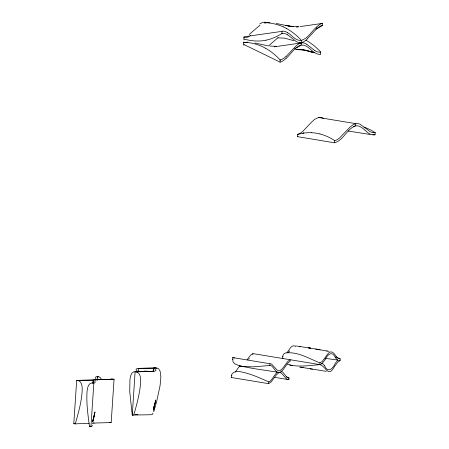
<?xml version="1.0" encoding="UTF-8"?>
<svg xmlns="http://www.w3.org/2000/svg" width="449" height="449" viewBox="0 0 449 449"><rect width="100%" height="100%" fill="white"/><g stroke="black" fill="none" stroke-linecap="round" stroke-linejoin="round"><path stroke-width="0.67" d="M97.534 380.208L97.545 379.416L99.274 379.349A23.528 3.8 3.8 0 1 100.57 379.321L105.863 379.315M152.873 413.063L152.755 414.203L150.499 414.753L132.225 415.044L129.733 391.55L129.957 379.276L130.811 375.313L132.158 372.799L133.993 371.738L136.591 371.996L137.995 371.811L138.107 371.362A25.89 4.187 3.8 0 0 138.096 370.476M84.513 423.676L79.782 423.682A19.986 3.227 3.8 0 0 78.676 423.704L77.054 423.772A8.497 1.375 3.8 0 0 75.892 423.867L73.799 423.716L76.672 380.415L94.593 379.725L95.929 379.13L95.53 377.154L96.911 376.43L99.482 377.031L100.396 377.693L101.525 379.534M93.824 383.255C88.099 381.347 87.084 389.143 86.949 393.06C86.427 404.195 87.982 415.297 89.458 426.303L90.945 426.55L93.824 383.255L95.21 382.503L94.756 380.634L95.71 380.062L97.899 379.753L114.063 379.27L111.184 422.565L95.688 423.009L92.258 423.581M132.696 414.932L132.281 415.033L135.098 371.75L136.479 371.026L136.081 369.05L137.624 368.421L155.337 367.765L157.908 368.36L158.823 369.022L160.141 371.295L160.865 377.053L160.074 385.646L156.667 401.496L153.951 411.306L153.378 411.452M243.65 42.167L243.51 44.333L280.019 62.097L280.165 59.93M286.473 376.795L289.004 377.946L288.887 379.68L287.68 379.573L286.355 378.748L281.456 373.158L280.159 372.575L278.969 372.698L276.399 374.836L271.117 381.976L268.648 383.665L231.364 377.502C230.438 371.867 237.033 370.649 241.164 371.895C250.823 373.759 259.842 377.929 268.766 381.931L269.299 381.74A8.497 4.344 -80.6 0 0 270.13 381.162L271.112 380.174A19.986 10.215 -80.6 0 0 271.718 379.439L275.506 374.079A23.528 12.028 -80.6 0 1 276.219 373.209L277.252 372.142L277.718 372.378A11.511 5.888 -80.6 0 0 278.537 372.608L280.227 372.277A11.511 5.888 -80.6 0 0 281.096 371.716L282.64 370.217A23.528 12.028 -80.6 0 0 283.353 369.347L285.008 367.035M253.505 368.534L277.252 372.142L276.376 371.497A23.528 12.028 -80.6 0 1 275.72 370.852L272.554 366.867A19.986 10.215 -80.6 0 0 272.032 366.35L271.157 365.722A8.497 4.344 -80.6 0 0 270.382 365.458L253.275 366.844L244.015 366.592L239.356 365.823L234.636 363.757L232.997 361.782L232.689 357.584L234.619 358.055M264.888 23.135L264.927 22.596M252.849 354.755L252.927 353.599L319.851 364.61C326.378 366.597 328.14 378.226 334.415 366.625M281.916 33.523L282.062 31.357L244.009 36.796L243.863 38.956A63.966 53.992 78.9 0 0 262.362 40.792A57.017 48.127 78.9 0 0 266.004 40.157M268.648 383.665L268.766 381.931M269.855 365.48L269.972 363.752L271.667 364.077L276.954 369.92L278.279 370.739L279.486 370.846L282.213 368.882L287.91 361.271L290.211 359.761L290.093 361.496L289.56 361.686A8.497 4.344 -80.6 0 0 288.729 362.264L287.747 363.252A19.986 10.22 -80.6 0 0 287.141 363.993L285.16 366.805M299.298 42.588L301.296 42.526L301.436 40.359C308.121 38.305 311.505 31.464 316.483 27.075M282.921 358.403C281.815 357.275 283.28 353.442 285.283 353.037C297.491 351.208 308.957 358.661 319.963 362.876L322.18 361.456L325.014 357.797M363.959 127.067A61.328 51.77 78.9 0 1 375.196 132.68L375.061 134.823C366.906 136.21 363.482 124.76 355.49 125.86C346.74 129.015 343.676 140.172 334.584 142.793L297.3 136.631L297.446 134.464L300.022 133.46L302.66 131.54L311.584 122.066L314.665 119.339L318.543 117.492L320.44 117.402L322.489 117.924M320.496 54.127L320.642 51.961A63.966 53.992 78.9 0 0 305.96 40.23M322.393 25.554L322.539 23.387L299.943 26.614M287.472 364.386C297.996 367.4 309.153 365.604 319.851 364.61L319.963 362.876M334.584 142.793L334.724 140.627A60.907 51.41 78.9 0 0 319.952 133.942M334.572 366.395L337.704 362.22L340.089 360.626L340.202 358.891L335.773 356.876M97.545 379.416L96.765 379.461A11.511 1.863 3.8 0 0 95.581 379.573L93.897 379.905A11.511 1.863 3.8 0 0 93.392 380.129L92.892 382.694M153.811 369.123L154.108 368.169A11.517 1.863 3.8 0 1 154.608 367.95L155.337 367.765L153.255 368.101M153.76 369.527L153.558 371.143M92.881 422.307L94.986 411.952L93.173 419.534M153.597 410.347L154.248 406.536M153.67 409.915L155.702 399.997L153.754 408.107L154.422 405.481L153.833 407.681M93.207 419.405L94.262 415.297L93.577 417.952M154.293 405.991L154.978 403.342M93.117 419.641L93.706 417.435M92.646 421.336L92.96 420.202M75.303 423.957L75.286 423.963C78.384 412.749 81.78 401.412 82.201 389.71C82.38 386 81.499 380.303 76.672 380.415M133.712 415.291C136.648 404.891 139.617 394.396 140.531 383.592C140.571 379.719 141.295 373.433 136.591 371.996M92.679 421.241L93.061 419.91M153.395 409.28L153.968 407.288M92.741 421.005L93.078 419.832M97.27 377.312L97.506 377.014A8.497 1.375 3.8 0 1 97.944 376.795L98.404 376.677M288.359 352.667L288.976 351.752M325.171 357.567C326.878 355.546 328.943 350.574 332.383 352.123C335.437 353.739 336.312 358.886 340.202 358.891M247.102 359.829L250.458 355.282L252.882 353.61M289.128 351.528L289.583 350.877M325.003 359.767C327.422 354.57 332.226 350.209 335.448 357.707M248.724 359.391L249.33 358.532M235.338 372.036L238.223 367.916A23.528 12.028 -80.6 0 1 238.935 367.046L239.968 365.98L252.074 368.275M286.95 352.768C289.066 350.534 291.042 344.389 295.1 345.954M93.106 380.354L92.971 380.572A23.528 3.8 3.8 0 0 92.943 380.825L93.482 382.178A19.986 3.227 3.8 0 1 93.459 382.374L93.229 382.671A8.497 1.375 3.8 0 1 92.791 382.89L92.348 383.003M97.652 379.304L97.764 379.096A23.528 3.8 3.8 0 0 97.792 378.861L97.248 377.536A19.986 3.233 3.8 0 1 97.27 377.312M153.822 368.399L153.451 368.337M135.228 414.657L135.598 414.719M337.687 360.452L338.434 360.424A11.517 5.888 -80.6 0 0 339.253 360.654L340.089 360.626M307.2 38.883L316.349 29.129A30.453 15.592 -80.9 0 1 322.404 25.363M286.08 58.409C291.059 54.02 294.437 47.179 301.122 45.125C306.931 44.294 310.377 50.103 314.777 52.758M303.861 132.64L302.935 133.482M286.215 56.355L295.375 46.601A33.08 16.939 -80.9 0 1 299.219 43.587M278.156 37.548L268.412 46.034M260.033 25.088L249.206 34.466M250.772 35.28L250.267 35.673M292.799 365.284L291.294 365.548L289.773 364.796M299.225 43.693L302.604 42.846M231.914 375.628L231.516 375.762M302.654 42.105L301.296 42.526M283.083 356.596L282.679 356.714M231.768 377.379L231.364 377.502M110.488 379.36L111.464 379.012L114.063 379.27M282.926 358.347L282.612 358.437M132.663 414.938L132.264 415.033M298.007 136.457L297.3 136.631M334.724 140.627L336.873 139.858L339.276 138.264L350.394 126.77L353.037 124.783L355.614 123.7L357.926 123.587L360.182 124.266L370.245 131.748L372.698 132.64L375.201 132.657L373.13 132.315M156.83 368.012L155.522 368.601L155.926 370.548L154.585 371.289L137.995 371.811M319.851 364.61L320.704 364.302A11.511 5.888 -80.6 0 0 321.574 363.741L322.365 363.045A25.89 13.234 -80.6 0 0 324.992 359.728M89.474 426.297L89.912 426.185A8.497 1.375 3.8 0 0 90.019 426.146M135.127 371.744L136.064 371.604A11.511 1.863 3.8 0 1 137.242 371.491L138.472 371.418M90.945 426.55L92.163 426.062L92.27 425.248M78.165 380.662L78.771 380.572A8.497 1.375 3.8 0 1 79.933 380.477L81.555 380.404A19.986 3.227 3.8 0 1 82.655 380.387L87.392 380.376M112.57 379.023L111.986 379.113A8.497 1.375 3.8 0 1 110.802 379.214L109.18 379.282A19.986 3.233 3.8 0 1 108.074 379.304L106.166 379.315M73.799 423.716L74.281 423.632M232.576 359.318L232.93 359.284M288.988 377.951L288.494 377.968M301.436 40.359C295.633 41.19 292.181 35.381 287.781 32.726M296.379 27.125L298.759 26.783M277.482 46.354L301.268 42.958L301.122 45.125A64.409 54.368 78.9 0 1 294.578 48.694M274.35 46.814L276.135 46.567M297.025 49.575L303.737 49.878L295.852 49.637L299.169 49.463L295.958 49.648C301.779 49.042 307.599 50.468 313.06 52.381L302.682 49.671M94.273 422.734L93.892 422.762A11.511 1.863 3.8 0 0 93.594 422.784M277.847 37.862L284.559 38.154L293.871 40.691M93.162 380.275L91.461 380.337A23.528 3.8 3.8 0 1 90.159 380.365L87.712 380.376M275.737 46.415L276.96 46.348L269.984 46.084M89.149 423.62L88.582 423.637A23.528 3.8 3.8 0 1 87.286 423.66L84.839 423.676M298.226 26.727L290.076 26.295L276.214 23.477M311.578 132.719L313.974 132.893A53.094 44.821 78.9 0 1 318.756 133.684L319.946 133.976M300.42 346.606L299.287 346.437L310.747 348.205L308.435 347.835M325.895 358.431L337.749 360.047A25.89 13.234 -80.6 0 1 335.47 357.668M370.032 134.464L348.127 131.024M308.716 347.88L327.248 351.062M303.12 367.647L300.869 367.237L326.305 371.351M310.063 368.82L312.442 369.19M296.413 345.977L299.881 346.527M318.543 117.492L355.827 123.655L355.687 125.821A61.333 51.77 78.9 0 1 353.385 126.41M372.732 134.436L375.061 134.823M232.689 357.584L269.972 363.752M274.906 377.368L276.657 377.654M277.235 377.755L288.887 379.68M109.696 422.318L111.184 422.565M326.687 350.966L329.038 351.371M320.109 349.782L315.675 349.008M301.969 367.439L299.691 367.035M253.096 368.461L252.478 368.348M254.948 43.048L267.851 45.804M321.703 363.241L322.337 363.477M280.849 371.143L282.522 371.968A23.528 12.028 -80.6 0 1 283.139 372.575L286.31 376.565M286.759 25.66L293.472 26.704L285.687 25.441M304.905 50.114L314.289 52.819M240.406 366.204L239.586 365.727M322.691 118.008L323.302 118.3M314.917 50.703L306.841 44.344M287.652 34.781L295.734 41.145A33.08 16.894 -80.3 0 0 299.287 42.649M295.257 346.05L295.79 346.432M324.605 365.789C327.826 373.287 332.636 368.932 335.049 363.735A25.89 13.234 -80.6 0 1 337.676 360.407M153.782 369.28C155.057 373.293 145.184 370.229 143.332 371.334A25.89 4.187 3.8 0 0 138.444 371.413M138.146 370.481C136.979 366.317 146.918 369.673 148.591 368.421A25.89 4.181 3.8 0 0 153.479 368.348M135.57 414.708A25.89 4.187 3.8 0 1 137.849 414.651M153.833 369.28A25.89 4.181 3.8 0 1 153.771 368.393M322.354 363.426A25.89 13.234 -80.6 0 1 324.582 365.834M286.31 376.565A19.986 10.22 -80.6 0 0 286.827 377.081L287.702 377.704A8.497 4.344 -80.6 0 0 288.477 377.968M264.927 22.652A63.966 53.992 78.9 0 1 283.263 26.856M264.921 23.022A34.09 18.235 -81.6 0 1 269.984 22.809M259.814 23.842A34.096 18.039 89.9 0 1 264.916 22.113M283.252 26.901A57.017 48.127 78.9 0 1 286.743 28.663M286.754 28.624A64.409 54.368 78.9 0 1 301.414 40.393M316.5 27.159A29.915 15.294 -80.6 0 1 322.545 23.213M322.371 25.503A63.966 53.992 78.9 0 1 315.849 29.118M307.228 39.029A32.272 16.602 -80.8 0 1 302.66 42.318M282.079 31.183A29.915 15.294 -80.6 0 1 287.753 32.822M249.229 36.436A34.539 18.286 -79 0 1 243.88 37.671M244.262 39.776A33.181 17.562 -79 0 1 243.751 39.793M281.933 33.361A30.453 15.563 -80.8 0 1 287.618 34.893M281.899 33.484A64.409 54.368 78.9 0 1 266.01 40.202M320.479 54.301A29.915 15.294 -80.6 0 1 314.805 52.662M320.631 52.084A30.453 15.547 -80.3 0 1 314.929 50.658M302.62 42.756A32.272 16.562 -80.3 0 1 306.852 44.299M286.064 58.325A29.915 15.294 -80.6 0 1 280.013 62.271M243.515 45.096A34.539 18.504 -81.6 0 1 244.177 44.872M243.655 42.801A33.181 17.78 -81.6 0 1 247.876 42.212M243.655 42.223A63.966 53.992 78.9 0 1 261.992 46.427A57.017 48.127 78.9 0 1 265.466 48.234M286.193 56.22A30.453 15.53 -80.4 0 1 280.159 60.048M265.482 48.195A64.409 54.368 78.9 0 1 280.137 59.964M297.451 134.492A61.328 51.77 78.9 0 1 311.578 132.696"/></g></svg>
